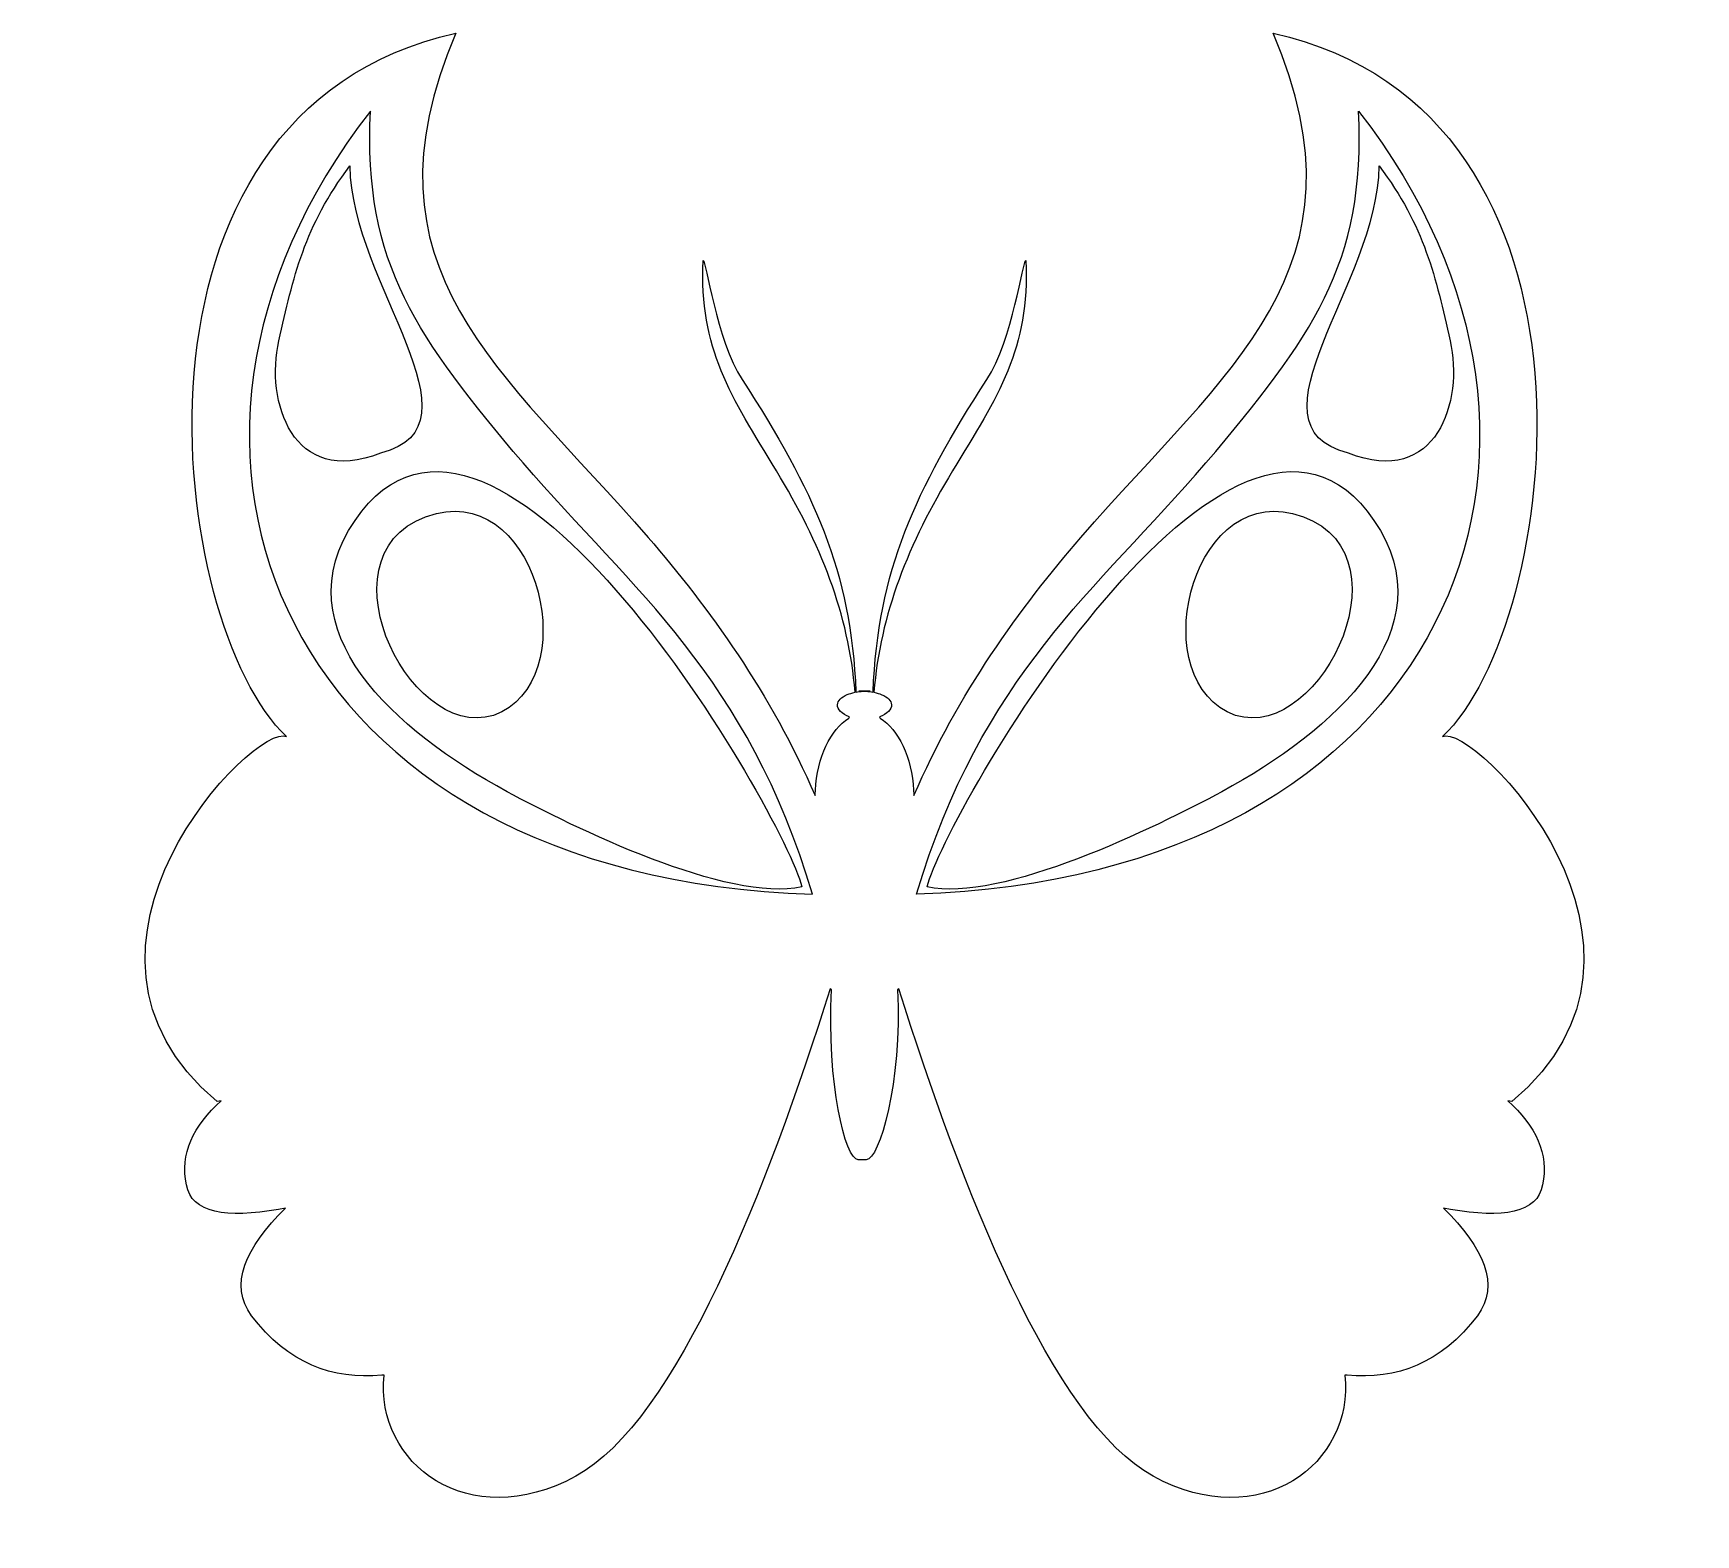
# Model space of a CAD drawing. Header units: centimetres. Extents: x -9.8 to 9.8, y -9.1 to 8.6.
import ezdxf

# ---------------------------------------------------------------- set-up
doc = ezdxf.new("R2010")
doc.units = ezdxf.units.CM
doc.header["$MEASUREMENT"] = 0
doc.layers.add('Camada 1', color=7, linetype='Continuous')

msp = doc.modelspace()

# ---------------------------------------------------------------- linework, layer by layer
at = {"layer": 'Camada 1'}
for points, knots in [([(0.06616, 0.87674), (0.00679, 0.87857), (-0.04967, 0.87399), (-0.10016, 0.86428), (-0.10016, 0.86428), (-0.10016, 0.86428), (-0.10177, 0.86674), (-0.10177, 0.86674), (-0.10177, 0.86674), (-0.15622, 2.29189), (-0.59853, 3.24614), (-1.44265, 4.55048), (-1.44265, 4.55048), (-1.74525, 5.01805), (-1.86926, 5.96926), (-1.9012, 5.9538), (-1.9012, 5.9538), (-1.95137, 4.91886), (-1.57261, 4.35312), (-1.03768, 3.4737), (-1.03768, 3.4737), (-0.51759, 2.61843), (-0.18511, 1.78426), (-0.11161, 0.86234), (-0.11161, 0.86234), (-0.11161, 0.86234), (-0.11153, 0.86202), (-0.11153, 0.86202), (-0.11153, 0.86202), (-0.14497, 0.85493), (-0.17561, 0.84556), (-0.20247, 0.83429), (-0.20247, 0.83429), (-0.27208, 0.80505), (-0.31632, 0.76304), (-0.31865, 0.7152), (-0.31865, 0.7152), (-0.32135, 0.65903), (-0.26573, 0.6073), (-0.17736, 0.57283), (-0.17736, 0.57283), (-0.17736, 0.57283), (-0.18442, 0.55799), (-0.18442, 0.55799), (-0.18442, 0.55799), (-0.39855, 0.42231), (-0.5601, 0.09407), (-0.57883, -0.29362), (-0.57883, -0.29362), (-0.57981, -0.31402), (-0.58039, -0.33423), (-0.58058, -0.35432), (-0.58058, -0.35432), (-0.58058, -0.35432), (-0.58251, -0.35511), (-0.58251, -0.35511), (-0.58251, -0.35511), (-1.09718, 0.84049), (-1.83489, 1.86096), (-2.55117, 2.68966), (-2.55117, 2.68966), (-4.26883, 4.67676), (-6.0083, 5.84842), (-4.81636, 8.63583), (-4.81636, 8.63583), (-8.99669, 7.70875), (-8.19747, 1.63567), (-6.81407, 0.34085), (-6.81407, 0.34085), (-7.17091, 0.52521), (-9.7992, -2.15092), (-7.63263, -3.96522), (-7.63263, -3.96522), (-7.63263, -3.96522), (-7.58458, -3.95474), (-7.58458, -3.95474), (-7.58458, -3.95474), (-7.91211, -4.25269), (-8.07393, -4.5841), (-7.99283, -4.94809), (-7.99283, -4.94809), (-7.93597, -5.28107), (-7.51986, -5.34497), (-6.90738, -5.2372), (-6.90738, -5.2372), (-6.90738, -5.2372), (-6.82539, -5.22154), (-6.82539, -5.22154), (-6.82539, -5.22154), (-7.29934, -5.68768), (-7.49751, -6.13131), (-7.22512, -6.49143), (-7.22512, -6.49143), (-6.79996, -7.05359), (-6.26876, -7.24819), (-5.68988, -7.19123), (-5.68988, -7.19123), (-5.68988, -7.19123), (-5.66382, -7.19361), (-5.66382, -7.19361), (-5.66382, -7.19361), (-5.77087, -8.23361), (-4.67388, -9.07461), (-3.40364, -8.38447), (-3.40364, -8.38447), (-2.21619, -7.73934), (-1.13616, -4.96335), (-0.40578, -2.63727), (-0.40578, -2.63727), (-0.40578, -2.63727), (-0.39025, -2.64214), (-0.39025, -2.64214), (-0.39025, -2.64214), (-0.44378, -3.74757), (-0.22862, -4.64792), (-0.07286, -4.65281), (-0.07286, -4.65281), (-0.07286, -4.65281), (0.01994, -4.65282), (0.01994, -4.65282), (0.01994, -4.65282), (0.17573, -4.6479), (0.44383, -3.74757), (0.39028, -2.64215), (0.39028, -2.64215), (0.39028, -2.64215), (0.40581, -2.63728), (0.40581, -2.63728), (0.40581, -2.63728), (1.13619, -4.96336), (2.21622, -7.73935), (3.40367, -8.38448), (3.40367, -8.38448), (4.67393, -9.07462), (5.77092, -8.23361), (5.66387, -7.19362), (5.66387, -7.19362), (5.66387, -7.19362), (5.68991, -7.19124), (5.68991, -7.19124), (5.68991, -7.19124), (6.26879, -7.24818), (6.8, -7.0536), (7.22515, -6.49144), (7.22515, -6.49144), (7.49751, -6.13132), (7.29937, -5.68769), (6.82542, -5.22155), (6.82542, -5.22155), (6.82542, -5.22155), (6.90741, -5.23721), (6.90741, -5.23721), (6.90741, -5.23721), (7.51987, -5.34497), (7.936, -5.28108), (7.99286, -4.9481), (7.99286, -4.9481), (8.07393, -4.58411), (7.91214, -4.2527), (7.58458, -3.95475), (7.58458, -3.95475), (7.58458, -3.95475), (7.63263, -3.96523), (7.63263, -3.96523), (7.63263, -3.96523), (9.7992, -2.15093), (7.17091, 0.52517), (6.81406, 0.34084), (6.81406, 0.34084), (8.19749, 1.63567), (8.99669, 7.70875), (4.81638, 8.63583), (4.81638, 8.63583), (6.0083, 5.84842), (4.26885, 4.67676), (2.55115, 2.68961), (2.55115, 2.68961), (1.8349, 1.86091), (1.09716, 0.84041), (0.58249, -0.35516), (0.58249, -0.35516), (0.58249, -0.35516), (0.58056, -0.35437), (0.58056, -0.35437), (0.58056, -0.35437), (0.58037, -0.33429), (0.57982, -0.31407), (0.57884, -0.29367), (0.57884, -0.29367), (0.56008, 0.09402), (0.39855, 0.42227), (0.18443, 0.55794), (0.18443, 0.55794), (0.18443, 0.55794), (0.17737, 0.57278), (0.17737, 0.57278), (0.17737, 0.57278), (0.26577, 0.60726), (0.32136, 0.65898), (0.31866, 0.71515), (0.31866, 0.71515), (0.31633, 0.76299), (0.27209, 0.805), (0.20248, 0.83424), (0.20248, 0.83424), (0.17562, 0.84551), (0.14499, 0.8549), (0.11154, 0.86197), (0.11154, 0.86197), (0.11154, 0.86197), (0.11162, 0.86229), (0.11162, 0.86229), (0.11162, 0.86229), (0.18512, 1.7842), (0.51762, 2.61841), (1.03771, 3.47365), (1.03771, 3.47365), (1.57264, 4.35307), (1.9514, 4.9188), (1.90123, 5.95375), (1.90123, 5.95375), (1.86929, 5.9692), (1.74526, 5.01802), (1.44268, 4.55043), (1.44268, 4.55043), (0.59858, 3.24611), (0.15625, 2.29184), (0.1018, 0.86669), (0.1018, 0.86669), (0.1018, 0.86669), (0.10019, 0.86423), (0.10019, 0.86423), (0.10019, 0.86423), (0.04971, 0.87394), (-0.00675, 0.87854), (-0.06613, 0.87669), (-0.06613, 0.87669), (-0.06613, 0.87669), (0.06616, 0.87674), (0.06616, 0.87674)], [0, 0, 0, 0, 0.01639344, 0.01639344, 0.01639344, 0.01639344, 0.03278689, 0.03278689, 0.03278689, 0.03278689, 0.04918033, 0.04918033, 0.04918033, 0.04918033, 0.06557377, 0.06557377, 0.06557377, 0.06557377, 0.08196721, 0.08196721, 0.08196721, 0.08196721, 0.09836066, 0.09836066, 0.09836066, 0.09836066, 0.1147541, 0.1147541, 0.1147541, 0.1147541, 0.13114754, 0.13114754, 0.13114754, 0.13114754, 0.14754098, 0.14754098, 0.14754098, 0.14754098, 0.16393443, 0.16393443, 0.16393443, 0.16393443, 0.18032787, 0.18032787, 0.18032787, 0.18032787, 0.19672131, 0.19672131, 0.19672131, 0.19672131, 0.21311475, 0.21311475, 0.21311475, 0.21311475, 0.2295082, 0.2295082, 0.2295082, 0.2295082, 0.24590164, 0.24590164, 0.24590164, 0.24590164, 0.26229508, 0.26229508, 0.26229508, 0.26229508, 0.27868852, 0.27868852, 0.27868852, 0.27868852, 0.29508197, 0.29508197, 0.29508197, 0.29508197, 0.31147541, 0.31147541, 0.31147541, 0.31147541, 0.32786885, 0.32786885, 0.32786885, 0.32786885, 0.3442623, 0.3442623, 0.3442623, 0.3442623, 0.36065574, 0.36065574, 0.36065574, 0.36065574, 0.37704918, 0.37704918, 0.37704918, 0.37704918, 0.39344262, 0.39344262, 0.39344262, 0.39344262, 0.40983607, 0.40983607, 0.40983607, 0.40983607, 0.42622951, 0.42622951, 0.42622951, 0.42622951, 0.44262295, 0.44262295, 0.44262295, 0.44262295, 0.45901639, 0.45901639, 0.45901639, 0.45901639, 0.47540984, 0.47540984, 0.47540984, 0.47540984, 0.49180328, 0.49180328, 0.49180328, 0.49180328, 0.50819672, 0.50819672, 0.50819672, 0.50819672, 0.52459016, 0.52459016, 0.52459016, 0.52459016, 0.54098361, 0.54098361, 0.54098361, 0.54098361, 0.55737705, 0.55737705, 0.55737705, 0.55737705, 0.57377049, 0.57377049, 0.57377049, 0.57377049, 0.59016393, 0.59016393, 0.59016393, 0.59016393, 0.60655738, 0.60655738, 0.60655738, 0.60655738, 0.62295082, 0.62295082, 0.62295082, 0.62295082, 0.63934426, 0.63934426, 0.63934426, 0.63934426, 0.6557377, 0.6557377, 0.6557377, 0.6557377, 0.67213115, 0.67213115, 0.67213115, 0.67213115, 0.68852459, 0.68852459, 0.68852459, 0.68852459, 0.70491803, 0.70491803, 0.70491803, 0.70491803, 0.72131148, 0.72131148, 0.72131148, 0.72131148, 0.73770492, 0.73770492, 0.73770492, 0.73770492, 0.75409836, 0.75409836, 0.75409836, 0.75409836, 0.7704918, 0.7704918, 0.7704918, 0.7704918, 0.78688525, 0.78688525, 0.78688525, 0.78688525, 0.80327869, 0.80327869, 0.80327869, 0.80327869, 0.81967213, 0.81967213, 0.81967213, 0.81967213, 0.83606557, 0.83606557, 0.83606557, 0.83606557, 0.85245902, 0.85245902, 0.85245902, 0.85245902, 0.86885246, 0.86885246, 0.86885246, 0.86885246, 0.8852459, 0.8852459, 0.8852459, 0.8852459, 0.90163934, 0.90163934, 0.90163934, 0.90163934, 0.91803279, 0.91803279, 0.91803279, 0.91803279, 0.93442623, 0.93442623, 0.93442623, 0.93442623, 0.95081967, 0.95081967, 0.95081967, 0.95081967, 0.96721311, 0.96721311, 0.96721311, 0.96721311, 1, 1, 1, 1]), ([(-0.61239, -1.51936), (-6.83388, -1.32571), (-8.94386, 3.70907), (-5.82505, 7.71751), (-5.82505, 7.71751), (-5.91284, 5.90564), (-5.26546, 5.03961), (-4.0253, 3.56739), (-4.0253, 3.56739), (-2.72673, 2.06093), (-1.3827, 1.05737), (-0.61239, -1.51936)], [0, 0, 0, 0, 0.25, 0.25, 0.25, 0.25, 0.5, 0.5, 0.5, 0.5, 1, 1, 1, 1]), ([(0.61239, -1.51936), (6.83388, -1.32571), (8.94385, 3.7091), (5.82508, 7.71754), (5.82508, 7.71754), (5.91287, 5.90567), (5.26549, 5.03964), (4.02533, 3.56742), (4.02533, 3.56742), (2.72673, 2.06093), (1.38267, 1.05737), (0.61239, -1.51936)], [0, 0, 0, 0, 0.25, 0.25, 0.25, 0.25, 0.5, 0.5, 0.5, 0.5, 1, 1, 1, 1]), ([(-6.06699, 7.07082), (-6.60155, 6.362), (-6.73623, 5.75507), (-6.90408, 5.00763), (-6.90408, 5.00763), (-7.06302, 4.29931), (-6.74779, 3.27371), (-5.70459, 3.68297), (-5.70459, 3.68297), (-4.43059, 4.00885), (-6.05532, 5.68064), (-6.06699, 7.07082)], [0, 0, 0, 0, 0.25, 0.25, 0.25, 0.25, 0.5, 0.5, 0.5, 0.5, 1, 1, 1, 1]), ([(5.70456, 3.68296), (6.74779, 3.2737), (7.06301, 4.29931), (6.90408, 5.00762), (6.90408, 5.00762), (6.73623, 5.75507), (6.60153, 6.362), (6.06699, 7.07081), (6.06699, 7.07081), (6.05532, 5.68064), (4.43059, 4.00885), (5.70456, 3.68296)], [0, 0, 0, 0, 0.25, 0.25, 0.25, 0.25, 0.5, 0.5, 0.5, 0.5, 1, 1, 1, 1]), ([(-0.73976, -1.43088), (-0.93989, -0.5871), (-4.35389, 5.30105), (-6.00621, 2.89037), (-6.00621, 2.89037), (-6.89042, 1.60037), (-5.52253, 0.39897), (-4.2131, -0.3099), (-4.2131, -0.3099), (-3.44968, -0.7232), (-1.59836, -1.63083), (-0.73976, -1.43088)], [0, 0, 0, 0, 0.25, 0.25, 0.25, 0.25, 0.5, 0.5, 0.5, 0.5, 1, 1, 1, 1]), ([(4.21311, -0.30987), (5.52253, 0.399), (6.89043, 1.6004), (6.00622, 2.8904), (6.00622, 2.8904), (4.3539, 5.30107), (0.93993, -0.5871), (0.73977, -1.43085), (0.73977, -1.43085), (1.59836, -1.63083), (3.4497, -0.7232), (4.21311, -0.30987)], [0, 0, 0, 0, 0.25, 0.25, 0.25, 0.25, 0.5, 0.5, 0.5, 0.5, 1, 1, 1, 1]), ([(-5.04713, 2.97094), (-6.49993, 2.61198), (-5.40323, 0.27055), (-4.37392, 0.58961), (-4.37392, 0.58961), (-3.29225, 0.98479), (-3.82755, 3.27233), (-5.04713, 2.97094)], [0, 0, 0, 0, 0.33333333, 0.33333333, 0.33333333, 0.33333333, 1, 1, 1, 1]), ([(4.37392, 0.58961), (5.40323, 0.27055), (6.49993, 2.61198), (5.04713, 2.97094), (5.04713, 2.97094), (3.82758, 3.27233), (3.29225, 0.98479), (4.37392, 0.58961)], [0, 0, 0, 0, 0.33333333, 0.33333333, 0.33333333, 0.33333333, 1, 1, 1, 1]), ([(0.06616, 0.87674), (0.06616, 0.87674), (0.06616, 0.87674), (0.06616, 0.87674), (0.06616, 0.87674), (0.06616, 0.87674), (0.06616, 0.87674), (0.06616, 0.87674)], [0, 0, 0, 0, 0.33333333, 0.33333333, 0.33333333, 0.33333333, 1, 1, 1, 1])]:
    msp.add_open_spline(points, degree=3, knots=knots, dxfattribs=at)

doc.saveas('drawing.dxf')
